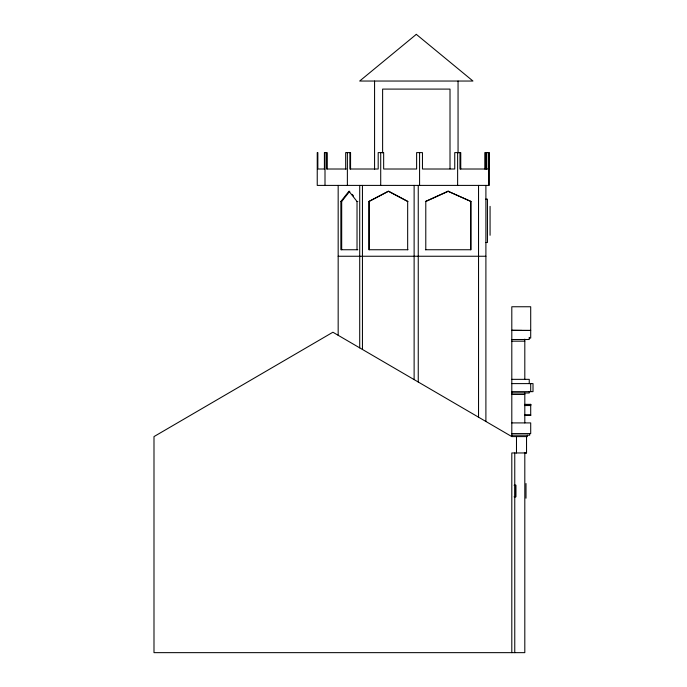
<?xml version="1.0" encoding="UTF-8"?>
<svg xmlns="http://www.w3.org/2000/svg" width="687" height="687" viewBox="0 0 687 687"><rect width="100%" height="100%" fill="white"/><g stroke="black" fill="none" stroke-linecap="round" stroke-linejoin="round"><path stroke-width="1.03" d="M357.85 249.742L340.864 249.742L340.864 201.489L348.944 191.226L357.025 201.489L357.025 249.742M341.688 249.742L341.688 201.489L349.769 191.226M408.001 249.742L368.902 249.742L368.902 201.489L388.284 191.226L407.666 201.489L407.666 249.742M368.902 201.489L388.627 191.226L408.001 201.489M425.39 201.489L447.993 191.226L471.007 201.489L471.007 249.742L425.39 249.742M448.396 191.226L425.785 201.489L425.785 249.742M324.736 169.011L317.849 169.011L317.849 152.608L317.239 152.608L317.239 185.404L489.238 185.404L489.238 152.608L486.319 152.608L486.319 169.011M346.3 169.011L326.694 169.011L326.694 152.608M485.692 199.136L487.444 199.136L487.444 242.511L485.692 242.511M340.864 201.489L341.688 201.489M357.025 201.489L357.85 201.489M447.993 191.226L471.007 201.489M338.167 256.251L485.898 256.251M511.806 330.438L530.707 330.438L511.806 330.353L521.854 330.438M529.248 338.073L530.707 338.073L530.707 306.754L511.806 306.754L511.806 436.589L527.367 436.589L527.367 435.206M511.806 339.507L529.248 339.507L529.248 337.394M511.806 341.173L524.808 341.173M511.806 379.344L529.248 379.344L529.248 383.604M511.806 383.604L533.009 383.604L533.009 391.65L511.806 391.65M511.806 392.981L529.248 392.981L529.248 391.65M511.806 394.458L524.808 394.458M524.808 404.368L530.707 404.368M524.808 404.626L530.707 404.626M524.808 404.677L530.707 404.677M524.808 404.815L530.707 404.883M524.808 405.347L530.707 405.287M524.808 405.545L530.707 405.545M524.808 415.034L530.707 414.974M524.808 415.24L530.707 415.24M524.808 415.48L530.707 415.48L530.707 404.308M511.806 422.909L530.707 422.909L530.707 433.591L511.806 433.591M511.806 435.206L529.694 435.206L529.694 433.591M524.396 452.561L526.534 452.561M524.808 452.845L526.534 452.845M514.074 485.22L515.954 485.22L515.954 496.821L514.074 496.821M511.806 436.589L332.903 332.225L153.991 436.589L153.991 652.65L524.808 652.65L524.808 452.561M352.259 194.387L353.496 195.967M530.707 383.604L530.707 391.65M526.534 436.589L526.534 452.965L511.806 452.956L511.806 652.65M526.002 483.536L526.002 498.195M524.808 339.12L524.808 379.344M524.808 392.981L524.808 422.909M516.487 436.589L516.487 452.956M515.396 485.22L515.396 496.821M514.761 452.956L514.761 652.65M490.071 206.366L490.071 235.28M488.758 152.608L488.758 169.011L459.981 169.011L459.981 152.608M488.672 152.608L488.672 185.404M488.251 152.608L488.251 169.011M485.898 169.011L485.898 152.608L484.816 152.608L484.816 169.011M485.898 185.404L485.898 421.475M478.538 185.404L478.538 417.189M470.604 201.489L470.604 249.742M460.754 169.011L460.754 152.608L454.742 152.608L454.742 169.011L422.462 169.011L422.462 152.608L416.623 152.608L416.623 169.011L383.655 169.011L383.655 152.608L378.185 152.608L378.185 169.011L349.898 169.011L349.898 152.608M458.057 81.04L458.057 152.909M457.628 152.608L457.628 185.404M450.011 168.856L450.011 89.095L382.616 89.095L382.616 152.909M419.577 152.608L419.577 185.404M418.254 185.404L418.254 382.015M414.124 185.404L414.124 379.61M380.71 152.608L380.71 185.404M374.57 81.04L374.57 169.431M369.245 201.489L369.245 249.742M362.444 185.404L362.444 349.46M359.713 185.404L359.713 347.871M350.559 169.011L350.559 152.608L345.681 152.608L345.681 169.011M347.373 152.608L347.373 185.404M338.167 185.404L338.167 335.308M327.072 169.011L327.072 152.608L324.41 152.608L324.41 169.011M325.003 152.608L325.003 185.404M416.313 34.35L359.662 81.04L472.965 81.04L416.313 34.35"/></g></svg>
